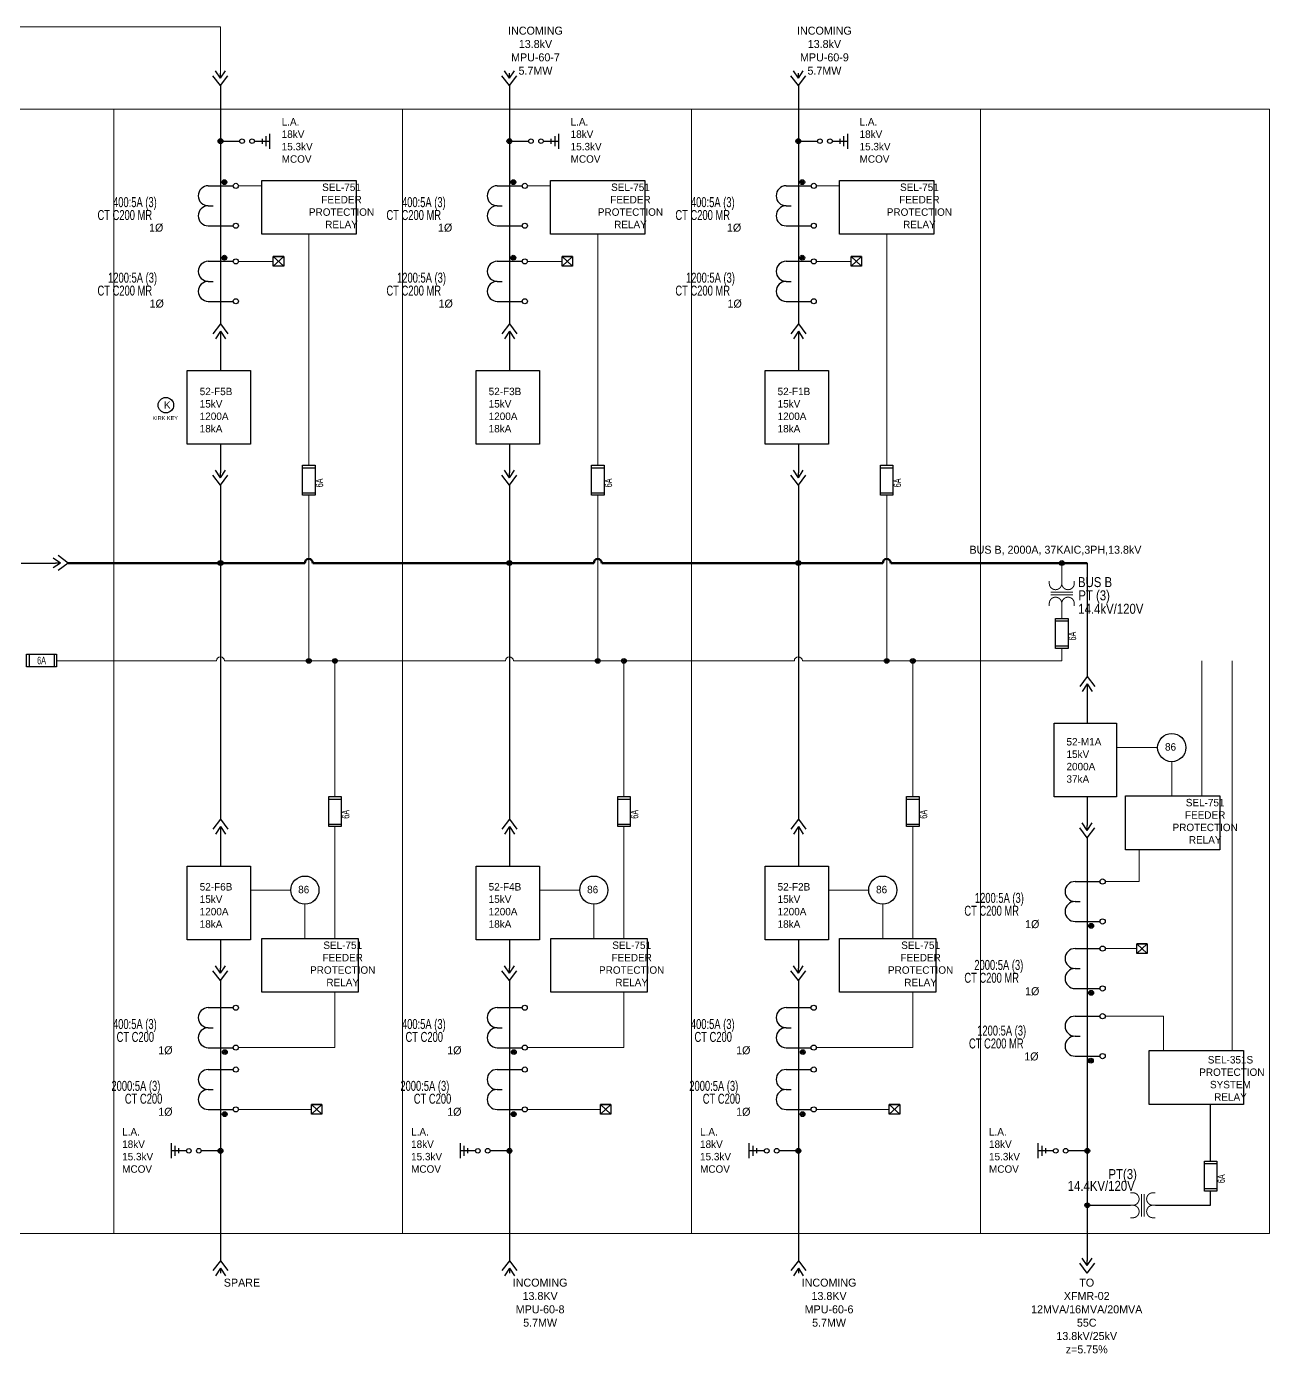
# Model space of a CAD drawing. Header units: metres. Extents: x 0 to 36.3, y 2.7 to 21.3.
# Drawn here: x 20.81 to 36.34, y 2.73 to 19.31 of the extents above; entities that cross this region are included whole.
import ezdxf
from ezdxf.enums import TextEntityAlignment as Align

# ---------------------------------------------------------------- set-up
doc = ezdxf.new("R2010")
doc.units = ezdxf.units.M
doc.header["$LTSCALE"] = 0.15
for name, color, linetype, lineweight in [('SLD_BUS', 5, 'Continuous', 50), ('SLD_CONTROL', 7, 'Continuous', 13), ('SLD_CUBICLE', 8, 'Continuous', 13), ('SLD_SYMS', 7, 'Continuous', 25), ('SLD_TEXT', 7, 'Continuous', 13), ('SLD_WIRE', 7, 'Continuous', 25)]:
    doc.layers.add(name, color=color, linetype=linetype, lineweight=lineweight)
doc.styles.add('WD', font='txt')

# ---------------------------------------------------------------- blocks, each defined once
blk = doc.blocks.new('VCN1PJ')
for p, q in [((0, 0.062), (-0.094, -0.062)), ((0, 0.062), (0.094, -0.062)), ((0, -0.031), (-0.062, -0.125)), ((0, -0.031), (0.062, -0.125)), ((0, -0.031), (0, -0.094))]:
    blk.add_line(p, q)
at = {"style": 'WD', "width": 0.7}
for tag, p in [('INST', (0.229, 0.85)), ('LOC', (-0.062, 0.68)), ('DESC1', (-0.062, 0.511)), ('DESC2', (-0.062, 0.354))]:
    blk.add_attdef(tag, text='', height=0.125, dxfattribs=at).set_placement(p, align=Align.RIGHT)
at = {"style": 'WD'}
blk.add_attdef('TAG1', text='', height=0.125, dxfattribs=at).set_placement((-0.062, 0.094), align=Align.RIGHT)
at = {"linetype": 'Continuous', "style": 'WD', "flags": 8}
blk.add_attdef('TERM02', (0.047, 0.062), '', height=0.125, dxfattribs=at)
at = {"style": 'WD'}
for tag, p, height, flags in [('WDBLKNAM', (-0.132, 0.045), 0.01, 9), ('FAMILY', (-0.132, 0.064), 0.01, 9), ('X2TERM02', (0, 0.062), 0.0125, 1), ('X2TERMDESC02', (0.026, 0.042), 0.01, 1), ('X8TERM01', (0, -0.094), 0.0125, 1), ('X8TERMDESC01', (0.013, -0.115), 0.01, 1)]:
    blk.add_attdef(tag, p, '', height=height, dxfattribs=dict(at, flags=flags))
at = {"linetype": 'Continuous', "style": 'WD', "flags": 9}
for tag, p in [('MFG', (-0.109, 0)), ('CAT', (-0.107, 0.019)), ('ASSYCODE', (-0.109, -0.014))]:
    blk.add_attdef(tag, text='', height=0.01, dxfattribs=at).set_placement(p, align=Align.CENTER)
at = {"style": 'WD'}
for tag, p in [('X4LINK', (-0.125, -0.062)), ('X1LINK', (0.125, -0.062))]:
    blk.add_attdef(tag, p, '', height=0.01, dxfattribs=at)
at = {"linetype": 'Continuous', "style": 'WD', "flags": 8}
blk.add_attdef('TERM01', text='', height=0.125, dxfattribs=at).set_placement((0.047, -0.156), align=Align.TOP_LEFT)
blk = doc.blocks.new('HFU1')
for p, q in [((-0.188, -0.078), (-0.188, 0.078)), ((-0.188, 0.078), (0.188, 0.078)), ((-0.156, 0.078), (-0.156, -0.078)), ((0.156, 0.078), (0.156, -0.078)), ((0.188, 0.078), (0.188, -0.078)), ((0.188, -0.078), (-0.188, -0.078))]:
    blk.add_line(p, q)
at = {"style": 'WD', "width": 0.7}
for tag, p in [('INST', (0, 0.366)), ('LOC', (0, 0.281)), ('DESC1', (0.008, -0.228)), ('DESC2', (0.008, -0.322)), ('DESC3', (0.008, -0.406))]:
    blk.add_attdef(tag, text='', height=0.0625, dxfattribs=at).set_placement(p, align=Align.CENTER)
at = {"style": 'WD'}
blk.add_attdef('TAG1', text='', height=0.109, dxfattribs=at).set_placement((0, 0.125), align=Align.CENTER)
at = {"linetype": 'Continuous', "style": 'WD', "flags": 9}
for tag, p in [('ASSYCODE', (0.157, 0.251)), ('MFG', (0.156, 0.083)), ('CAT', (0.156, 0.102))]:
    blk.add_attdef(tag, text='', height=0.01, dxfattribs=at).set_placement(p, align=Align.CENTER)
at = {"style": 'WD'}
for tag, p, height, flags in [('X4TERM01', (-0.188, 0), 0.0109, 1), ('FAMILY', (0.129, 0.108), 0.01, 9), ('X1TERM02', (0.188, 0), 0.0109, 1)]:
    blk.add_attdef(tag, p, '', height=height, dxfattribs=dict(at, flags=flags))
at = {"style": 'WD', "width": 0.7}
blk.add_attdef('RATING1', text='', height=0.0938, dxfattribs=at).set_placement((0, 0), align=Align.MIDDLE_CENTER)
at = {"style": 'WD'}
for tag, p in [('X2LINK', (0, 0.109)), ('X8LINK', (0, -0.109))]:
    blk.add_attdef(tag, p, '', height=0.01, dxfattribs=at)
at = {"linetype": 'Continuous', "style": 'WD', "flags": 8}
blk.add_attdef('TERM01', text='', height=0.0625, dxfattribs=at).set_placement((-0.25, -0.016), align=Align.TOP_RIGHT)
blk.add_attdef('TERM02', text='', height=0.0625, dxfattribs=at).set_placement((0.25, -0.016), align=Align.TOP_LEFT)
blk = doc.blocks.new('WDDOT')
for radius in [0.03, 0.0187, 0.00929]:
    blk.add_circle((0, 0), radius)
blk = doc.blocks.new('HGND2')
for p, q in [((0, 0.09375), (0, -0.09375)), ((0.046875, 0.0625), (0.046875, -0.0625)), ((0.09375, 0.03125), (0.09375, -0.03125))]:
    blk.add_line(p, q)
at = {"style": 'WD', "flags": 1}
blk.add_attdef('X4TERM01', (0, 0), '', height=0.01, dxfattribs=at)
blk = doc.blocks.new('VXF1CT')
for p, q in [((-0.344, 0.25), (-0.032, 0.25)), ((-0.344, 0), (-0.281, 0)), ((-0.344, -0.25), (-0.032, -0.25))]:
    blk.add_line(p, q)
for centre in [(0, 0.249), (0, -0.249)]:
    blk.add_circle(centre, 0.0322)
for centre in [(-0.344, 0.125), (-0.344, -0.125)]:
    blk.add_arc(centre, 0.125, 90, 270)
at = {"linetype": 'Continuous', "style": 'WD', "flags": 8}
for tag, p in [('TERM02', (-0.045, 0.267)), ('TERM01', (-0.055, -0.231))]:
    blk.add_attdef(tag, text='', height=0.125, dxfattribs=at).set_placement(p, align=Align.RIGHT)
at = {"style": 'WD'}
for tag, p, height, flags in [('FAMILY', (-0.196, 0.191), 0.01, 9), ('X2TERM02', (0, 0.281), 0.0125, 1), ('X1TERM02', (0.032, 0.249), 0.0125, 1), ('X8TERM01', (0, -0.283), 0.0125, 1), ('X1TERM01', (0.032, -0.251), 0.0125, 1)]:
    blk.add_attdef(tag, p, '', height=height, dxfattribs=dict(at, flags=flags))
at = {"linetype": 'Continuous', "style": 'WD', "flags": 9}
for tag, p in [('CAT', (-0.171, 0.162)), ('ASSYCODE', (-0.171, 0.119)), ('MFG', (-0.173, 0.143))]:
    blk.add_attdef(tag, text='', height=0.01, dxfattribs=at).set_placement(p, align=Align.CENTER)
at = {"style": 'WD'}
blk.add_attdef('TYPE', text='', height=0.125, dxfattribs=at).set_placement((-0.047, -0.047), align=Align.CENTER)
blk.add_attdef('TAG1', (0.281, 0.031), '', height=0.125, dxfattribs=at)
at = {"style": 'WD', "width": 0.7}
blk.add_attdef('RATING1', (0.281, -0.125), '', height=0.125, dxfattribs=at)
for tag, p in [('INST', (-0.227, -0.422)), ('LOC', (-0.201, -0.601)), ('DESC1', (-0.201, -0.757)), ('DESC2', (-0.201, -0.914))]:
    blk.add_attdef(tag, text='', height=0.125, dxfattribs=at).set_placement(p, align=Align.CENTER)
blk = doc.blocks.new('VFU1')
for p, q in [((-0.078, -0.188), (-0.078, 0.188)), ((-0.078, 0.188), (0.078, 0.188)), ((0.078, 0.188), (0.078, -0.188)), ((-0.078, 0.156), (0.078, 0.156)), ((-0.078, -0.156), (0.078, -0.156)), ((0.078, -0.188), (-0.078, -0.188))]:
    blk.add_line(p, q)
at = {"linetype": 'Continuous', "style": 'WD'}
for tag, height, flags, p in [('TERM01', 0.0625, 8, (-0.055, 0.207)), ('MFG', 0.01, 9, (-0.08, -0.088)), ('CAT', 0.01, 9, (-0.08, -0.073))]:
    blk.add_attdef(tag, text='', height=height, dxfattribs=dict(at, flags=flags)).set_placement(p, align=Align.RIGHT)
at = {"style": 'WD', "width": 0.7}
blk.add_attdef('RATING1', text='', height=0.0938, rotation=90, dxfattribs=at).set_placement((0, 0), align=Align.MIDDLE_CENTER)
at = {"color": 7, "style": 'WD', "flags": 1}
for tag, p in [('X2TERM01', (0, 0.188)), ('X8TERM02', (0, -0.188))]:
    blk.add_attdef(tag, p, '', height=0.0109, dxfattribs=at)
at = {"style": 'WD'}
for tag, p, height, width in [('INST', (0.281, 0.163), 0.0625, 0.7), ('TAG1', (0.158, -0.061), 0.109, 0.9), ('LOC', (0.281, 0.078), 0.0625, 0.7), ('DESC1', (0.281, -0.196), 0.0625, 0.7), ('DESC2', (0.281, -0.29), 0.0625, 0.7), ('DESC3', (0.281, -0.375), 0.0625, 0.7)]:
    blk.add_attdef(tag, p, '', height=height, dxfattribs=dict(at, width=width))
at = {"color": 7, "style": 'WD'}
for tag, p in [('X4LINK', (-0.125, 0)), ('X1LINK', (0.141, 0))]:
    blk.add_attdef(tag, p, '', height=0.01, dxfattribs=at)
at = {"linetype": 'Continuous', "style": 'WD', "flags": 9}
blk.add_attdef('ASSYCODE', text='', height=0.01, dxfattribs=at).set_placement((-0.098, -0.108), align=Align.CENTER)
at = {"style": 'WD', "flags": 9}
blk.add_attdef('FAMILY', text='', height=0.01, dxfattribs=at).set_placement((-0.08, -0.036), align=Align.RIGHT)
at = {"linetype": 'Continuous', "style": 'WD', "flags": 8}
blk.add_attdef('TERM02', text='', height=0.0625, dxfattribs=at).set_placement((-0.041, -0.213), align=Align.TOP_RIGHT)
blk = doc.blocks.new('VXF1T1_1-')
at = {"const_width": 0.0125}
for points in [[(-0.156, 0.156), (-0.156, 0.125)], [(-0.141, 0.016), (0.141, 0.016)], [(0, 0.156), (0, 0.125)], [(0.156, 0.156), (0.156, 0.125)], [(-0.156, -0.156), (-0.156, -0.125)], [(-0.141, -0.016), (0.141, -0.016)], [(0, -0.156), (0, -0.125)], [(0.156, -0.156), (0.156, -0.125)]]:
    blk.add_lwpolyline(points, dxfattribs=at)
for points in [[(-0.156, 0.125, 1.000009), (0, 0.125)], [(0, 0.125, 1.000009), (0.156, 0.125)], [(0, -0.125, 1.000009), (-0.156, -0.125)], [(0.156, -0.125, 1.000009), (0, -0.125)]]:
    blk.add_lwpolyline(points, format="xyb", dxfattribs=at)
at = {"linetype": 'Continuous', "style": 'WD', "width": 0.85, "flags": 8}
blk.add_attdef('TERM01', text='', height=0.125, dxfattribs=at).set_placement((-0.055, 0.238), align=Align.RIGHT)
at = {"style": 'WD', "width": 0.85}
for tag, p in [('INST', (0.203, 0.281)), ('LOC', (0.203, 0.109)), ('TAG1', (0.205, -0.061)), ('DESC1', (0.203, -0.234)), ('DESC2', (0.203, -0.406)), ('DESC3', (0.203, -0.578))]:
    blk.add_attdef(tag, p, '', height=0.125, dxfattribs=at)
at = {"color": 7, "style": 'WD', "flags": 1}
for tag, p in [('X2TERM01', (0, 0.156)), ('X8TERM02', (0, -0.156))]:
    blk.add_attdef(tag, p, '', height=0.0125, dxfattribs=at)
at = {"style": 'WD', "width": 0.85}
for tag, p in [('RATING1', (-0.281, 0.031)), ('RATING2', (-0.281, -0.141))]:
    blk.add_attdef(tag, text='', height=0.125, dxfattribs=at).set_placement(p, align=Align.RIGHT)
at = {"style": 'WD', "flags": 9}
for tag, p in [('WDBLKNAM', (-0.191, -0.153)), ('FAMILY', (-0.205, -0.021)), ('WDTYPE', (-0.191, -0.138))]:
    blk.add_attdef(tag, text='', height=0.01, dxfattribs=at).set_placement(p, align=Align.RIGHT)
at = {"linetype": 'Continuous', "style": 'WD', "flags": 9}
blk.add_attdef('ASSYCODE', text='', height=0.01, dxfattribs=at).set_placement((-0.216, -0.091), align=Align.CENTER)
for tag, p in [('MFG', (-0.205, -0.073)), ('CAT', (-0.205, -0.058))]:
    blk.add_attdef(tag, text='', height=0.01, dxfattribs=at).set_placement(p, align=Align.RIGHT)
at = {"linetype": 'Continuous', "style": 'WD', "width": 0.85, "flags": 8}
blk.add_attdef('TERM02', text='', height=0.125, dxfattribs=at).set_placement((-0.041, -0.213), align=Align.TOP_RIGHT)
blk = doc.blocks.new('HXF1T1_1-')
for points in [[(-0.156, 0, 0.0125, 0.0125, 0), (-0.126, 0, 0.0125, 0.0125, 1.005682), (-0.125, 0.156, 0, 0, 0)], [(0.156, 0, 0.0125, 0.0125, 0), (0.124, 0, 0.0125, 0.0125, 0.994377), (0.125, -0.156, 0, 0, 0)]]:
    blk.add_lwpolyline(points, format="xyseb")
at = {"const_width": 0.0125}
for points in [[(-0.156, 0.156), (-0.125, 0.156)], [(-0.016, -0.141), (-0.016, 0.141)], [(0.016, -0.141), (0.016, 0.141)], [(0.156, 0.156), (0.125, 0.156)], [(-0.156, -0.156), (-0.125, -0.156)], [(0.156, -0.156), (0.125, -0.156)]]:
    blk.add_lwpolyline(points, dxfattribs=at)
for points in [[(-0.125, -0.156, 1.000009), (-0.125, 0)], [(0.125, 0.156, 1.000009), (0.125, 0)]]:
    blk.add_lwpolyline(points, format="xyb", dxfattribs=at)
at = {"style": 'WD', "width": 0.85}
for tag, p in [('INST', (-0.012, 0.592)), ('LOC', (-0.012, 0.42)), ('TAG1', (-0.01, 0.25)), ('RATING1', (-0.01, -0.344)), ('RATING2', (-0.01, -0.516)), ('DESC1', (-0.01, -0.687)), ('DESC2', (-0.01, -0.859)), ('DESC3', (-0.01, -1.031))]:
    blk.add_attdef(tag, text='', height=0.125, dxfattribs=at).set_placement(p, align=Align.CENTER)
at = {"style": 'WD'}
for tag, p in [('X2LINK', (0, 0.156)), ('X8LINK', (0, -0.172))]:
    blk.add_attdef(tag, p, '', height=0.01, dxfattribs=at)
at = {"style": 'WD', "flags": 9}
blk.add_attdef('WDTYPE', text='', height=0.01, dxfattribs=at).set_placement((-0.221, 0.075), align=Align.RIGHT)
at = {"color": 7, "style": 'WD', "flags": 1}
for tag, p in [('X4TERM01', (-0.156, 0)), ('X1TERM02', (0.156, 0))]:
    blk.add_attdef(tag, p, '', height=0.0125, dxfattribs=at)
at = {"linetype": 'Continuous', "style": 'WD', "flags": 9}
for tag, p in [('ASSYCODE', (0.219, 0.062)), ('MFG', (0.228, 0.089)), ('CAT', (0.23, 0.108))]:
    blk.add_attdef(tag, text='', height=0.01, dxfattribs=at).set_placement(p, align=Align.CENTER)
at = {"style": 'WD', "flags": 9}
for tag, p in [('FAMILY', (0.206, 0.131)), ('CONTACT', (0.206, 0.04))]:
    blk.add_attdef(tag, p, '', height=0.01, dxfattribs=at)
at = {"linetype": 'Continuous', "style": 'WD', "flags": 8}
blk.add_attdef('TERM01', text='', height=0.125, dxfattribs=at).set_placement((-0.229, -0.031), align=Align.TOP_RIGHT)
blk.add_attdef('TERM02', text='', height=0.125, dxfattribs=at).set_placement((0.208, -0.031), align=Align.TOP_LEFT)

msp = doc.modelspace()

# ---------------------------------------------------------------- linework, layer by layer
at = {"layer": 'SLD_BUS'}
for p, q in [((21.334, 12.609), (24.291, 12.609)), ((24.391, 12.609), (27.901, 12.609)), ((28.001, 12.609), (31.511, 12.609)), ((31.611, 12.609), (34.067, 12.609))]:
    msp.add_line(p, q, dxfattribs=at)
for centre in [(24.341, 12.609), (27.951, 12.609), (31.561, 12.609)]:
    msp.add_arc(centre, 0.05, 0, 180, dxfattribs=at)
at = {"layer": 'SLD_CONTROL'}
for p, q in [((12.407, 19.3084), (23.237, 19.3084)), ((23.237, 18.68), (23.237, 19.3084)), ((23.461, 17.321), (23.752, 17.321)), ((27.071, 17.321), (27.362, 17.321)), ((30.681, 17.321), (30.972, 17.321)), ((24.341, 13.83), (24.341, 16.716)), ((27.951, 13.83), (27.951, 16.716)), ((31.561, 13.83), (31.561, 16.716)), ((23.461, 16.377), (23.895, 16.377)), ((27.071, 16.377), (27.505, 16.377)), ((30.681, 16.377), (31.115, 16.377)), ((24.341, 11.386), (24.341, 13.455)), ((27.951, 11.386), (27.951, 13.455)), ((31.561, 11.386), (31.561, 13.455)), ((33.7484, 12.3848), (33.7484, 12.6085)), ((33.7484, 11.9165), (33.7484, 12.0723)), ((33.7484, 11.386), (33.7484, 11.5415)), ((21.189, 11.386), (23.187, 11.386)), ((23.287, 11.386), (26.797, 11.386)), ((24.6676, 9.6906), (24.6676, 11.386)), ((26.897, 11.386), (30.407, 11.386)), ((28.2776, 9.6906), (28.2776, 11.386)), ((30.507, 11.386), (33.7484, 11.386)), ((31.8876, 9.6906), (31.8876, 11.386)), ((35.4978, 9.6998), (35.4978, 11.386)), ((35.8783, 6.5163), (35.8783, 11.386)), ((34.4307, 10.303), (34.9462, 10.303)), ((35.1224, 10.1269), (35.1224, 9.6998)), ((24.6676, 7.9183), (24.6676, 9.3156)), ((28.2776, 7.9183), (28.2776, 9.3156)), ((31.8876, 7.9183), (31.8876, 9.3156)), ((34.7131, 8.6289), (34.7131, 9.0274)), ((34.2911, 8.6289), (34.7131, 8.6289)), ((23.612, 8.522), (24.116, 8.522)), ((27.222, 8.522), (27.726, 8.522)), ((30.832, 8.522), (31.336, 8.522)), ((24.292, 8.345), (24.292, 7.918)), ((27.902, 8.345), (27.902, 7.918)), ((31.512, 8.345), (31.512, 7.918)), ((34.2911, 7.7913), (34.6843, 7.7913)), ((24.6676, 6.5545), (24.6676, 7.2459)), ((28.2776, 6.5545), (28.2776, 7.2459)), ((31.8876, 6.5545), (31.8876, 7.2459)), ((34.2911, 6.9464), (35.0193, 6.9464)), ((35.0193, 6.5129), (35.0193, 6.9464)), ((23.461, 6.5545), (24.6676, 6.5545)), ((27.071, 6.5545), (28.2776, 6.5545)), ((30.681, 6.5545), (31.8876, 6.5545)), ((23.4609, 5.7823), (24.3732, 5.7823)), ((27.0709, 5.7823), (27.9832, 5.7823)), ((30.6809, 5.7823), (31.5932, 5.7823))]:
    msp.add_line(p, q, dxfattribs=at)
for centre in [(23.237, 11.386), (26.847, 11.386), (30.457, 11.386)]:
    msp.add_arc(centre, 0.05, 0, 180, dxfattribs=at)
at = {"layer": 'SLD_CUBICLE'}
for points in [[(18.293, 18.281), (21.903, 18.281), (21.903, 4.231), (18.293, 4.231)], [(21.903, 18.281), (25.513, 18.281), (25.513, 4.231), (21.903, 4.231)], [(25.513, 18.281), (29.123, 18.281), (29.123, 4.231), (25.513, 4.231)], [(29.123, 18.281), (32.733, 18.281), (32.733, 4.231), (29.123, 4.231)], [(32.733, 18.281), (36.343, 18.281), (36.343, 4.231), (32.733, 4.231)]]:
    msp.add_lwpolyline(points, close=True, dxfattribs=at)
at = {"layer": 'SLD_SYMS'}
for p, q in [((24.0268, 16.4384), (23.8951, 16.4384)), ((23.8951, 16.3157), (24.0268, 16.4384)), ((23.8951, 16.4384), (24.0268, 16.3157)), ((27.6368, 16.4384), (27.5051, 16.4384)), ((27.5051, 16.3157), (27.6368, 16.4384)), ((27.5051, 16.4384), (27.6368, 16.3157)), ((31.2468, 16.4384), (31.1151, 16.4384)), ((31.1151, 16.3157), (31.2468, 16.4384)), ((31.1151, 16.4384), (31.2468, 16.3157)), ((34.816, 7.8527), (34.6843, 7.8527)), ((34.6843, 7.73), (34.816, 7.8527)), ((34.6843, 7.8527), (34.816, 7.73)), ((24.5049, 5.8436), (24.3732, 5.8436)), ((24.3732, 5.7209), (24.5049, 5.8436)), ((24.3732, 5.8436), (24.5049, 5.7209)), ((28.1149, 5.8436), (27.9832, 5.8436)), ((27.9832, 5.7209), (28.1149, 5.8436)), ((27.9832, 5.8436), (28.1149, 5.7209)), ((31.7249, 5.8436), (31.5932, 5.8436)), ((31.5932, 5.7209), (31.7249, 5.8436)), ((31.5932, 5.8436), (31.7249, 5.7209))]:
    msp.add_line(p, q, dxfattribs=at)
for points in [[(23.752, 17.388), (24.931, 17.388), (24.931, 16.716), (23.752, 16.716)], [(27.362, 17.388), (28.541, 17.388), (28.541, 16.716), (27.362, 16.716)], [(30.972, 17.388), (32.151, 17.388), (32.151, 16.716), (30.972, 16.716)], [(23.8951, 16.4384), (24.0268, 16.4384), (24.0268, 16.3157), (23.8951, 16.3157)], [(27.5051, 16.4384), (27.6368, 16.4384), (27.6368, 16.3157), (27.5051, 16.3157)], [(31.1151, 16.4384), (31.2468, 16.4384), (31.2468, 16.3157), (31.1151, 16.3157)], [(22.822, 15.013), (23.612, 15.013), (23.612, 14.092), (22.822, 14.092)], [(26.432, 15.013), (27.222, 15.013), (27.222, 14.092), (26.432, 14.092)], [(30.042, 15.013), (30.832, 15.013), (30.832, 14.092), (30.042, 14.092)], [(33.6541, 10.6065), (34.4307, 10.6065), (34.4307, 9.6859), (33.6541, 9.6859)], [(34.5424, 9.6998), (35.7211, 9.6998), (35.7211, 9.0274), (34.5424, 9.0274)], [(22.8222, 8.8231), (23.6118, 8.8231), (23.6118, 7.9025), (22.8222, 7.9025)], [(26.4322, 8.8231), (27.2218, 8.8231), (27.2218, 7.9025), (26.4322, 7.9025)], [(30.0422, 8.8231), (30.8318, 8.8231), (30.8318, 7.9025), (30.0422, 7.9025)], [(23.753, 7.9183), (24.9564, 7.9183), (24.9564, 7.2459), (23.753, 7.2459)], [(27.363, 7.9183), (28.5664, 7.9183), (28.5664, 7.2459), (27.363, 7.2459)], [(30.973, 7.9183), (32.1764, 7.9183), (32.1764, 7.2459), (30.973, 7.2459)], [(34.6843, 7.8527), (34.816, 7.8527), (34.816, 7.73), (34.6843, 7.73)], [(34.842, 6.5163), (36.0207, 6.5163), (36.0207, 5.8439), (34.842, 5.8439)], [(24.3732, 5.8436), (24.5049, 5.8436), (24.5049, 5.7209), (24.3732, 5.7209)], [(27.9832, 5.8436), (28.1149, 5.8436), (28.1149, 5.7209), (27.9832, 5.7209)], [(31.5932, 5.8436), (31.7249, 5.8436), (31.7249, 5.7209), (31.5932, 5.7209)]]:
    msp.add_lwpolyline(points, close=True, dxfattribs=at)
for centre, radius in [((23.507, 17.879), 0.029), ((23.632, 17.879), 0.029), ((27.117, 17.879), 0.029), ((27.242, 17.879), 0.029), ((30.727, 17.879), 0.029), ((30.852, 17.879), 0.029), ((22.5551, 14.5809), 0.0966), ((35.1224, 10.303), 0.1762), ((24.292, 8.522), 0.176), ((27.902, 8.522), 0.176), ((31.512, 8.522), 0.176), ((22.8423, 5.2651), 0.0289), ((22.9667, 5.2652), 0.0289), ((26.4523, 5.2651), 0.0289), ((26.5767, 5.2652), 0.0289), ((30.0623, 5.2651), 0.0289), ((30.1867, 5.2652), 0.0289), ((33.6725, 5.2651), 0.0289), ((33.7969, 5.2652), 0.0289)]:
    msp.add_circle(centre, radius, dxfattribs=at)
at = {"layer": 'SLD_WIRE'}
for p, q in [((23.237, 18.572), (23.237, 15.598)), ((26.847, 18.572), (26.847, 15.598)), ((30.457, 18.572), (30.457, 15.598)), ((23.237, 17.879), (23.478, 17.879)), ((23.661, 17.879), (23.854, 17.879)), ((26.847, 17.879), (27.088, 17.879)), ((27.271, 17.879), (27.464, 17.879)), ((30.457, 17.879), (30.698, 17.879)), ((30.881, 17.879), (31.074, 17.879)), ((23.237, 15.442), (23.237, 15.013)), ((26.847, 15.442), (26.847, 15.013)), ((30.457, 15.442), (30.457, 15.013)), ((23.237, 14.092), (23.237, 13.736)), ((26.847, 14.092), (26.847, 13.736)), ((30.457, 14.092), (30.457, 13.736)), ((23.237, 13.58), (23.237, 12.609)), ((26.847, 13.58), (26.847, 12.609)), ((30.457, 13.58), (30.457, 12.609)), ((20.748, 12.609), (21.177, 12.609)), ((23.237, 12.609), (23.237, 9.408)), ((26.847, 12.609), (26.847, 9.408)), ((30.457, 12.609), (30.457, 9.408)), ((34.067, 12.609), (34.067, 11.1916)), ((34.067, 11.0353), (34.067, 10.6065)), ((34.067, 9.6859), (34.067, 9.3303)), ((23.237, 9.252), (23.237, 8.8231)), ((26.847, 9.252), (26.847, 8.8231)), ((30.457, 9.252), (30.457, 8.8231)), ((34.067, 9.174), (34.067, 3.8927)), ((23.237, 7.9025), (23.237, 7.547)), ((26.847, 7.9025), (26.847, 7.547)), ((30.457, 7.9025), (30.457, 7.547)), ((23.237, 7.391), (23.237, 3.893)), ((26.847, 7.391), (26.847, 3.893)), ((30.457, 7.391), (30.457, 3.893)), ((35.608, 5.1364), (35.608, 5.8456)), ((22.8135, 5.2651), (22.6201, 5.2651)), ((23.237, 5.2652), (22.9955, 5.2652)), ((26.4235, 5.2651), (26.2301, 5.2651)), ((26.847, 5.2652), (26.6055, 5.2652)), ((30.0335, 5.2651), (29.8401, 5.2651)), ((30.457, 5.2652), (30.2155, 5.2652)), ((33.6437, 5.2651), (33.4503, 5.2651)), ((34.067, 5.2652), (33.8257, 5.2652)), ((35.608, 4.5847), (35.608, 4.7614)), ((34.067, 4.5847), (34.6053, 4.5847)), ((34.9178, 4.5847), (35.608, 4.5847))]:
    msp.add_line(p, q, dxfattribs=at)

# ---------------------------------------------------------------- block references
at = {"layer": 'SLD_SYMS'}
for name, p, rotation in [('VCN1PJ', (23.237, 18.635), 180), ('VCN1PJ', (26.847, 18.635), 180), ('VCN1PJ', (30.457, 18.635), 180), ('HGND2', (23.854, 17.879), 180), ('HGND2', (27.464, 17.879), 180), ('HGND2', (31.074, 17.879), 180), ('VCN1PJ', (23.237, 13.643), 180), ('VCN1PJ', (26.847, 13.643), 180), ('VCN1PJ', (30.457, 13.643), 180), ('VCN1PJ', (21.271, 12.609), 270), ('VCN1PJ', (34.067, 9.237), 180), ('VCN1PJ', (23.237, 7.453), 180), ('VCN1PJ', (26.847, 7.453), 180), ('VCN1PJ', (30.457, 7.453), 180), ('VCN1PJ', (34.067, 3.799), 180)]:
    msp.add_blockref(name, p, dxfattribs=dict(at, rotation=rotation))
for name, p in [('WDDOT', (23.237, 17.879)), ('WDDOT', (26.847, 17.879)), ('WDDOT', (30.457, 17.879)), ('WDDOT', (23.286, 17.367)), ('WDDOT', (26.896, 17.367)), ('WDDOT', (30.506, 17.367)), ('WDDOT', (23.286, 16.423)), ('WDDOT', (26.896, 16.423)), ('WDDOT', (30.506, 16.423)), ('VCN1PJ', (23.237, 15.535)), ('VCN1PJ', (26.847, 15.535)), ('VCN1PJ', (30.457, 15.535)), ('WDDOT', (23.237, 12.609)), ('WDDOT', (26.847, 12.609)), ('WDDOT', (30.457, 12.609)), ('WDDOT', (33.7484, 12.6085)), ('WDDOT', (24.341, 11.386)), ('WDDOT', (24.6676, 11.386)), ('WDDOT', (27.951, 11.386)), ('WDDOT', (28.2776, 11.386)), ('WDDOT', (31.561, 11.386)), ('WDDOT', (31.8876, 11.386)), ('VCN1PJ', (34.067, 11.129)), ('VCN1PJ', (23.237, 9.346)), ('VCN1PJ', (26.847, 9.346)), ('VCN1PJ', (30.457, 9.346)), ('WDDOT', (34.116, 8.0759)), ('WDDOT', (34.116, 7.2383)), ('WDDOT', (23.292, 6.4985)), ('WDDOT', (26.902, 6.4985)), ('WDDOT', (30.512, 6.4985)), ('WDDOT', (34.111, 6.3913)), ('WDDOT', (23.29, 5.7233)), ('WDDOT', (26.9, 5.7233)), ('WDDOT', (30.51, 5.7233)), ('HGND2', (22.6201, 5.2651)), ('HGND2', (26.2301, 5.2651)), ('HGND2', (29.8401, 5.2651)), ('HGND2', (33.4503, 5.2651)), ('WDDOT', (23.237, 5.2652)), ('WDDOT', (26.847, 5.2652)), ('WDDOT', (30.457, 5.2652)), ('WDDOT', (34.067, 5.2652)), ('WDDOT', (34.067, 4.5847)), ('VCN1PJ', (23.237, 3.83)), ('VCN1PJ', (26.847, 3.83)), ('VCN1PJ', (30.457, 3.83))]:
    msp.add_blockref(name, p, dxfattribs=at)
ref = msp.add_blockref('VXF1CT', (23.429, 17.072), dxfattribs=at)
ref.add_attrib('DESC1', '400:5A (3)', dxfattribs={"layer": '0', "height": 0.125, "style": 'WD', "width": 0.7}).set_placement((22.168, 17.055), align=Align.CENTER)
ref.add_attrib('DESC2', 'CT C200 MR', dxfattribs={"layer": '0', "height": 0.125, "style": 'WD', "width": 0.7}).set_placement((22.042, 16.894), align=Align.CENTER)
ref = msp.add_blockref('VXF1CT', (27.039, 17.072), dxfattribs=at)
ref.add_attrib('DESC1', '400:5A (3)', dxfattribs={"layer": '0', "height": 0.125, "style": 'WD', "width": 0.7}).set_placement((25.778, 17.055), align=Align.CENTER)
ref.add_attrib('DESC2', 'CT C200 MR', dxfattribs={"layer": '0', "height": 0.125, "style": 'WD', "width": 0.7}).set_placement((25.652, 16.894), align=Align.CENTER)
ref = msp.add_blockref('VXF1CT', (30.649, 17.072), dxfattribs=at)
ref.add_attrib('DESC1', '400:5A (3)', dxfattribs={"layer": '0', "height": 0.125, "style": 'WD', "width": 0.7}).set_placement((29.388, 17.055), align=Align.CENTER)
ref.add_attrib('DESC2', 'CT C200 MR', dxfattribs={"layer": '0', "height": 0.125, "style": 'WD', "width": 0.7}).set_placement((29.262, 16.894), align=Align.CENTER)
ref = msp.add_blockref('VXF1CT', (23.429, 16.128), dxfattribs=at)
ref.add_attrib('DESC1', '1200:5A (3)', dxfattribs={"layer": '0', "height": 0.125, "style": 'WD', "width": 0.7}).set_placement((22.139, 16.111), align=Align.CENTER)
ref.add_attrib('DESC2', 'CT C200 MR', dxfattribs={"layer": '0', "height": 0.125, "style": 'WD', "width": 0.7}).set_placement((22.042, 15.95), align=Align.CENTER)
ref = msp.add_blockref('VXF1CT', (27.039, 16.128), dxfattribs=at)
ref.add_attrib('DESC1', '1200:5A (3)', dxfattribs={"layer": '0', "height": 0.125, "style": 'WD', "width": 0.7}).set_placement((25.749, 16.111), align=Align.CENTER)
ref.add_attrib('DESC2', 'CT C200 MR', dxfattribs={"layer": '0', "height": 0.125, "style": 'WD', "width": 0.7}).set_placement((25.652, 15.95), align=Align.CENTER)
ref = msp.add_blockref('VXF1CT', (30.649, 16.128), dxfattribs=at)
ref.add_attrib('DESC1', '1200:5A (3)', dxfattribs={"layer": '0', "height": 0.125, "style": 'WD', "width": 0.7}).set_placement((29.359, 16.111), align=Align.CENTER)
ref.add_attrib('DESC2', 'CT C200 MR', dxfattribs={"layer": '0', "height": 0.125, "style": 'WD', "width": 0.7}).set_placement((29.262, 15.95), align=Align.CENTER)
ref = msp.add_blockref('VFU1', (24.341, 13.643), dxfattribs=at)
ref.add_attrib('RATING1', '6A', dxfattribs={"layer": '0', "height": 0.09375, "rotation": 90, "style": 'WD', "width": 0.7}).set_placement((24.4733, 13.6098), align=Align.MIDDLE_CENTER)
ref = msp.add_blockref('VFU1', (27.951, 13.643), dxfattribs=at)
ref.add_attrib('RATING1', '6A', dxfattribs={"layer": '0', "height": 0.09375, "rotation": 90, "style": 'WD', "width": 0.7}).set_placement((28.0833, 13.6098), align=Align.MIDDLE_CENTER)
ref = msp.add_blockref('VFU1', (31.561, 13.643), dxfattribs=at)
ref.add_attrib('RATING1', '6A', dxfattribs={"layer": '0', "height": 0.09375, "rotation": 90, "style": 'WD', "width": 0.7}).set_placement((31.6933, 13.6098), align=Align.MIDDLE_CENTER)
ref = msp.add_blockref('VXF1T1_1-', (33.7484, 12.2286), dxfattribs=at)
ref.add_attrib('DESC2', 'PT (3)', (33.955, 12.1425), dxfattribs={"layer": '0', "height": 0.125, "style": 'WD', "width": 0.85})
ref.add_attrib('DESC1', 'BUS B', (33.9508, 12.3081), dxfattribs={"layer": '0', "height": 0.125, "style": 'WD', "width": 0.85})
ref.add_attrib('DESC3', '14.4kV/120V', (33.9545, 11.9744), dxfattribs={"layer": '0', "height": 0.125, "style": 'WD', "width": 0.85})
ref = msp.add_blockref('VFU1', (33.7484, 11.729), dxfattribs=at)
ref.add_attrib('RATING1', '6A', dxfattribs={"layer": '0', "height": 0.09375, "rotation": 90, "style": 'WD', "width": 0.7}).set_placement((33.8807, 11.6958), align=Align.MIDDLE_CENTER)
ref = msp.add_blockref('HFU1', (21.002, 11.391), dxfattribs=at)
ref.add_attrib('RATING1', '6A', dxfattribs={"layer": '0', "height": 0.09375, "style": 'WD', "width": 0.7}).set_placement((21.002, 11.391), align=Align.MIDDLE_CENTER)
ref = msp.add_blockref('VFU1', (24.668, 9.503), dxfattribs=at)
ref.add_attrib('RATING1', '6A', dxfattribs={"layer": '0', "height": 0.09375, "rotation": 90, "style": 'WD', "width": 0.7}).set_placement((24.8003, 9.4698), align=Align.MIDDLE_CENTER)
ref = msp.add_blockref('VFU1', (28.278, 9.503), dxfattribs=at)
ref.add_attrib('RATING1', '6A', dxfattribs={"layer": '0', "height": 0.09375, "rotation": 90, "style": 'WD', "width": 0.7}).set_placement((28.4103, 9.4698), align=Align.MIDDLE_CENTER)
ref = msp.add_blockref('VFU1', (31.888, 9.503), dxfattribs=at)
ref.add_attrib('RATING1', '6A', dxfattribs={"layer": '0', "height": 0.09375, "rotation": 90, "style": 'WD', "width": 0.7}).set_placement((32.0203, 9.4698), align=Align.MIDDLE_CENTER)
ref = msp.add_blockref('VXF1CT', (34.2589, 8.3799), dxfattribs=at)
ref.add_attrib('DESC1', '1200:5A (3)', dxfattribs={"layer": '0', "height": 0.125, "style": 'WD', "width": 0.7}).set_placement((32.9687, 8.3625), align=Align.CENTER)
ref.add_attrib('DESC2', 'CT C200 MR', dxfattribs={"layer": '0', "height": 0.125, "style": 'WD', "width": 0.7}).set_placement((32.8722, 8.2018), align=Align.CENTER)
ref = msp.add_blockref('VXF1CT', (34.2589, 7.5423), dxfattribs=at)
ref.add_attrib('DESC1', '2000:5A (3)', dxfattribs={"layer": '0', "height": 0.125, "style": 'WD', "width": 0.7}).set_placement((32.9614, 7.5249), align=Align.CENTER)
ref.add_attrib('DESC2', 'CT C200 MR', dxfattribs={"layer": '0', "height": 0.125, "style": 'WD', "width": 0.7}).set_placement((32.8722, 7.3642), align=Align.CENTER)
ref = msp.add_blockref('VXF1CT', (23.4287, 6.8035), dxfattribs=at)
ref.add_attrib('DESC1', '400:5A (3)', dxfattribs={"layer": '0', "height": 0.125, "style": 'WD', "width": 0.7}).set_placement((22.1676, 6.7861), align=Align.CENTER)
ref.add_attrib('DESC2', 'CT C200', dxfattribs={"layer": '0', "height": 0.125, "style": 'WD', "width": 0.7}).set_placement((22.1732, 6.6254), align=Align.CENTER)
ref = msp.add_blockref('VXF1CT', (27.0387, 6.8035), dxfattribs=at)
ref.add_attrib('DESC1', '400:5A (3)', dxfattribs={"layer": '0', "height": 0.125, "style": 'WD', "width": 0.7}).set_placement((25.7776, 6.7861), align=Align.CENTER)
ref.add_attrib('DESC2', 'CT C200', dxfattribs={"layer": '0', "height": 0.125, "style": 'WD', "width": 0.7}).set_placement((25.7832, 6.6254), align=Align.CENTER)
ref = msp.add_blockref('VXF1CT', (30.6487, 6.8035), dxfattribs=at)
ref.add_attrib('DESC1', '400:5A (3)', dxfattribs={"layer": '0', "height": 0.125, "style": 'WD', "width": 0.7}).set_placement((29.3876, 6.7861), align=Align.CENTER)
ref.add_attrib('DESC2', 'CT C200', dxfattribs={"layer": '0', "height": 0.125, "style": 'WD', "width": 0.7}).set_placement((29.3932, 6.6254), align=Align.CENTER)
ref = msp.add_blockref('VXF1CT', (34.2589, 6.6973), dxfattribs=at)
ref.add_attrib('DESC1', '1200:5A (3)', dxfattribs={"layer": '0', "height": 0.125, "style": 'WD', "width": 0.7}).set_placement((32.9969, 6.7045), align=Align.CENTER)
ref.add_attrib('DESC2', 'CT C200 MR', dxfattribs={"layer": '0', "height": 0.125, "style": 'WD', "width": 0.7}).set_placement((32.93, 6.5438), align=Align.CENTER)
ref = msp.add_blockref('VXF1CT', (23.4287, 6.0313), dxfattribs=at)
ref.add_attrib('DESC1', '2000:5A (3)', dxfattribs={"layer": '0', "height": 0.125, "style": 'WD', "width": 0.7}).set_placement((22.1805, 6.0139), align=Align.CENTER)
ref.add_attrib('DESC2', 'CT C200', dxfattribs={"layer": '0', "height": 0.125, "style": 'WD', "width": 0.7}).set_placement((22.2767, 5.8532), align=Align.CENTER)
ref = msp.add_blockref('VXF1CT', (27.0387, 6.0313), dxfattribs=at)
ref.add_attrib('DESC1', '2000:5A (3)', dxfattribs={"layer": '0', "height": 0.125, "style": 'WD', "width": 0.7}).set_placement((25.7905, 6.0139), align=Align.CENTER)
ref.add_attrib('DESC2', 'CT C200', dxfattribs={"layer": '0', "height": 0.125, "style": 'WD', "width": 0.7}).set_placement((25.8867, 5.8532), align=Align.CENTER)
ref = msp.add_blockref('VXF1CT', (30.6487, 6.0313), dxfattribs=at)
ref.add_attrib('DESC1', '2000:5A (3)', dxfattribs={"layer": '0', "height": 0.125, "style": 'WD', "width": 0.7}).set_placement((29.4005, 6.0139), align=Align.CENTER)
ref.add_attrib('DESC2', 'CT C200', dxfattribs={"layer": '0', "height": 0.125, "style": 'WD', "width": 0.7}).set_placement((29.4967, 5.8532), align=Align.CENTER)
ref = msp.add_blockref('HXF1T1_1-', (34.7615, 4.5847), dxfattribs=at)
ref.add_attrib('DESC2', '14.4KV/120V', dxfattribs={"layer": '0', "height": 0.125, "style": 'WD', "width": 0.85}).set_placement((34.2413, 4.7645), align=Align.CENTER)
ref.add_attrib('DESC1', 'PT(3)', dxfattribs={"layer": '0', "height": 0.125, "style": 'WD', "width": 0.85}).set_placement((34.5092, 4.9115), align=Align.CENTER)
ref = msp.add_blockref('VFU1', (35.608, 4.9489), dxfattribs=at)
ref.add_attrib('RATING1', '6A', dxfattribs={"layer": '0', "height": 0.09375, "rotation": 90, "style": 'WD', "width": 0.7}).set_placement((35.7403, 4.9157), align=Align.MIDDLE_CENTER)

# ---------------------------------------------------------------- texts
at = {"layer": 'SLD_TEXT', "attachment_point": 1}
for s, insert, char_height in [('\\pxqc;INCOMING\\P13.8kV\\PMPU-60-7\\P5.7MW', (26.831, 19.31), 0.1), ('\\pxqc;INCOMING\\P13.8kV\\PMPU-60-9\\P5.7MW', (30.441, 19.31), 0.1), ('L.A.\\P18kV\\P15.3kV\\PMCOV', (24.002, 18.168), 0.093), ('L.A.\\P18kV\\P15.3kV\\PMCOV', (27.612, 18.168), 0.093), ('L.A.\\P18kV\\P15.3kV\\PMCOV', (31.222, 18.168), 0.093), ('\\pxqc;SEL-751\\PFEEDER\\PPROTECTION\\PRELAY', (24.342, 17.35), 0.093), ('\\pxqc;SEL-751\\PFEEDER\\PPROTECTION\\PRELAY', (27.952, 17.35), 0.093), ('\\pxqc;SEL-751\\PFEEDER\\PPROTECTION\\PRELAY', (31.562, 17.35), 0.093), ('\\pxqc;1%%C', (22.345, 16.849), 0.1), ('\\pxqc;1%%C', (25.955, 16.849), 0.1), ('\\pxqc;1%%C', (29.565, 16.849), 0.1), ('\\pxqc;1%%C', (22.352, 15.9), 0.1), ('\\pxqc;1%%C', (25.962, 15.9), 0.1), ('\\pxqc;1%%C', (29.572, 15.9), 0.1), ('52-F5B\\P15kV\\P1200A\\P18kA', (22.978, 14.799), 0.093), ('52-F3B\\P15kV\\P1200A\\P18kA', (26.588, 14.799), 0.093), ('52-F1B\\P15kV\\P1200A\\P18kA', (30.198, 14.799), 0.093), ('\\pxqc;K', (22.5266, 14.6297), 0.093), ('\\pxqc;KIRK KEY', (22.3873, 14.4444), 0.05), ('BUS B, 2000A, 37KAIC,3PH,13.8kV', (32.5951, 12.825), 0.1), ('52-M1A\\P15kV\\P2000A\\P37kA', (33.807, 10.422), 0.093), ('\\pxqc;86', (35.038, 10.358), 0.093), ('\\pxqc;SEL-751\\PFEEDER\\PPROTECTION\\PRELAY', (35.132, 9.662), 0.093), ('52-F6B\\P15kV\\P1200A\\P18kA', (22.978, 8.61), 0.093), ('\\pxqc;86', (24.208, 8.576), 0.093), ('52-F4B\\P15kV\\P1200A\\P18kA', (26.588, 8.61), 0.093), ('\\pxqc;86', (27.818, 8.576), 0.093), ('52-F2B\\P15kV\\P1200A\\P18kA', (30.198, 8.61), 0.093), ('\\pxqc;86', (31.428, 8.576), 0.093), ('\\pxqc;1%%C', (33.29, 8.147), 0.1), ('\\pxqc;SEL-751\\PFEEDER\\PPROTECTION\\PRELAY', (24.357, 7.88), 0.093), ('\\pxqc;SEL-751\\PFEEDER\\PPROTECTION\\PRELAY', (27.967, 7.88), 0.093), ('\\pxqc;SEL-751\\PFEEDER\\PPROTECTION\\PRELAY', (31.577, 7.88), 0.093), ('\\pxqc;1%%C', (33.29, 7.309), 0.1), ('\\pxqc;1%%C', (22.46, 6.571), 0.1), ('\\pxqc;1%%C', (26.07, 6.571), 0.1), ('\\pxqc;1%%C', (29.68, 6.571), 0.1), ('\\pxqc;1%%C', (33.279, 6.494), 0.1), ('\\pxqc;SEL-351S\\P PROTECTION\\PSYSTEM \\PRELAY', (35.431, 6.449), 0.093), ('\\pxqc;1%%C', (22.46, 5.803), 0.1), ('\\pxqc;1%%C', (26.07, 5.803), 0.1), ('\\pxqc;1%%C', (29.68, 5.803), 0.1), ('L.A.\\P18kV\\P15.3kV\\PMCOV', (22.009, 5.549), 0.093), ('L.A.\\P18kV\\P15.3kV\\PMCOV', (25.619, 5.549), 0.093), ('L.A.\\P18kV\\P15.3kV\\PMCOV', (29.229, 5.549), 0.093), ('L.A.\\P18kV\\P15.3kV\\PMCOV', (32.839, 5.549), 0.093), ('\\pxqc;SPARE', (23.279, 3.668), 0.1), ('\\pxqc;INCOMING\\P13.8KV\\PMPU-60-8\\P5.7MW', (26.889, 3.668), 0.1), ('\\pxqc;INCOMING\\P13.8KV\\PMPU-60-6\\P5.7MW', (30.499, 3.668), 0.1), ('\\pxqc;TO\\PXFMR-02\\P12MVA/16MVA/20MVA\\P55C\\P13.8kV/25kV\\Pz=5.75%', (33.365, 3.668), 0.1)]:
    msp.add_mtext(s, dxfattribs=dict(at, insert=insert, char_height=char_height))

doc.saveas('drawing.dxf')
